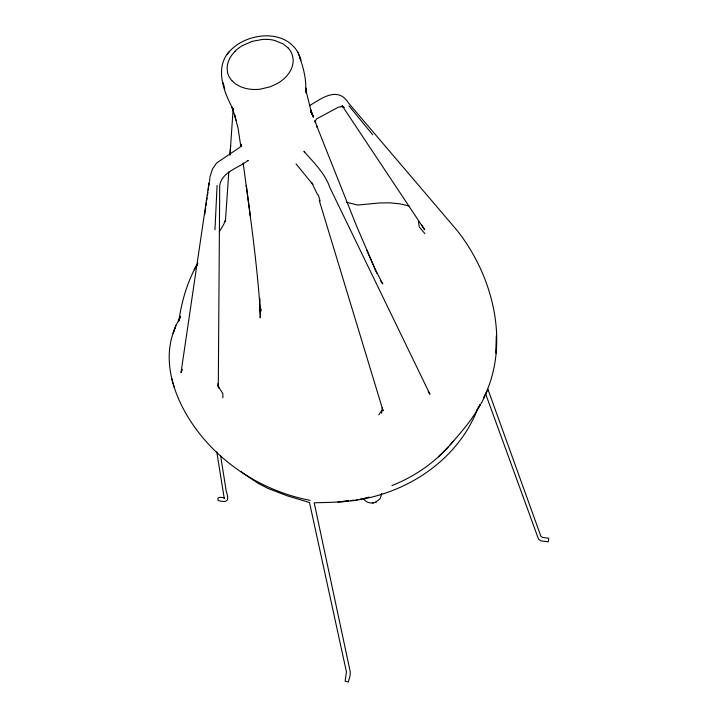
<?xml version="1.0" encoding="UTF-8"?>
<svg xmlns="http://www.w3.org/2000/svg" width="718" height="718" viewBox="0 0 718 718"><rect width="100%" height="100%" fill="white"/><g stroke="black" fill="none" stroke-linecap="round" stroke-linejoin="round"><path stroke-width="1.08" d="M222.858 397.862L222.876 393.644L217.671 385.476M218.281 387.343L219.726 185.352C221.961 171.674 238.609 168.147 247.952 160.437L247.459 160.563L248.222 160.661M485.494 393.518L538.572 539.263L541.076 540.914L548.364 541.803L548.749 538.24L542.88 537.468L540.986 536.499L487.872 389.165M259.647 298.509L260.203 317.805L260.284 315.678M217.096 185.432L214.96 229.787M230.038 154.208L230.649 145.404M228.818 171.781L225.38 221.629L225.497 219.852L223.729 224.384L219.268 231.842M229.975 155.205L233.072 110.042M381.644 413.299L382.218 407.923L383.071 410.759L319.259 200.457M204.729 214.565L205.68 207.924M205.994 205.707L206.479 202.386M206.793 200.169L207.107 197.953M207.43 195.745L207.906 192.424M208.22 190.207L208.534 187.99M208.857 185.774L209.333 182.453M209.485 181.376L209.952 178.136M209.01 182.812L181.017 372.597L182.013 370.048M224.321 498.121L224.285 498.597L216.8 451.99M209.827 177.292L212.492 168.972L216.612 163.004L240.126 147.1L241.589 144.444L241.293 146.257L241.365 144.318L241.508 145.907M487.764 389.82L483.528 398.248C510.462 344.146 493.437 276.52 457.303 230.72L348.58 103.105C338.07 86.088 322.005 98.016 309.655 105.591M175.829 325.792L173.218 332.999L175.829 325.792L180.631 316.234L178.764 321.179C181.717 301.425 187.183 281.68 197.306 264.341L194.201 269.762L197.872 263.282M174.932 328.279C160.985 361.289 174.537 398.526 194.031 426.25C221.225 464.806 263.82 491.426 310.032 500.347M474.392 416.602L478.152 407.986M486.176 392.943L482.308 401.434L477.12 409.933L480.288 404.44C473.557 417.625 463.936 428.996 454.306 440.125M181.313 371.314L182.219 369.339M474.49 416.404L469.734 425.72C445.052 469.114 397.395 496.273 348.347 501.164C337.011 502.376 325.604 502.474 314.224 502.797C314.466 504.341 316.261 512.266 316.853 515.273L350.258 671.833L350.16 675.234L348.329 682.064L345.143 681.149L346.435 671.86L309.503 502.537L287.218 495.806L267.931 488.411L258.3 483.438L240.808 471.564M378.781 414.851L381.518 410.822M298.221 52.997C285.19 28.783 248.213 32.463 230.909 49.946C213.452 66.325 223.854 92.586 233.646 110.186L232.749 108.894M229.042 51.938L227.184 54.236M453.964 440.403C437.747 460.615 416 476.061 391.938 485.556M448.023 447.117L438.456 456.72M450.105 444.819L452.887 441.749M235.037 51.355L232.022 54.819A33.566 24.43 -14.6 0 0 228.091 62.385A33.459 24.34 -14.6 0 0 227.543 72.069M242.783 45.44L252.171 41.357L262.321 39.472A33.324 24.241 -14.6 0 1 267.401 39.418M363.676 498.893C366.27 502.977 372.032 504.108 376.241 501.99M375.577 502.286L380.181 498.66L381.761 493.535M360.454 499.091L362.599 498.606M364.744 498.112L369.034 497.125M350.734 500.625L353.974 500.114M356.128 499.773L358.291 499.432M372.633 502.995L373.396 502.896M348.347 501.164L337.846 502.026M343.177 501.263L348.571 500.805M224.375 497.798C222.894 497.771 216.244 495.582 218.101 500.536C226.717 502.699 229.886 501.729 226.233 491.256L220.606 455.589M342.109 106.533L338.286 107.233L316.423 118.991L315.148 121.396L315.058 120.597L315.624 122.778L315.049 121.127L317.311 127.391L316.701 125.596M341.436 106.452L344.155 107.601L342.136 105.663L424.67 229.796L421.547 224.743M408.901 205.904L399.594 203.804L389.847 202.835L379.795 202.943L357.699 205.043L346.543 202.261M274.653 40.477L283.045 43.879L287.936 47.765M296.013 163.812L312.851 184.517L311.854 182.857L317.455 194.506M348.993 105.878L372.66 134.724M231.968 80.64C237.191 86.366 245.017 88.969 252.583 89.427A33.656 24.493 -14.6 0 0 260.41 89.158L270.722 86.636L277.803 83.261A33.566 24.43 -14.6 0 0 288.627 73.595A33.369 24.277 -14.6 0 0 290.898 69.799A33.566 24.43 -14.6 0 0 292.998 58.059L292.073 54.344A33.566 24.43 -14.6 0 0 287.927 47.738M424.894 233.655L419.249 226.888L418.504 221.898M380.289 280.388L382.775 283.96L375.388 269.78L356.379 225.587L317.257 127.221M428.215 391.427L429.965 394.281L329.876 187.569C324.913 173.092 313.667 162.564 303.965 151.301L304.531 152.485M311.082 112.089L313.075 116.119L310.535 110.752L313.479 117.178L310.535 111.119L311.836 113.381M232.399 108.256L232.892 109.127L231.869 107.108M312.034 113.776L312.518 114.871L311.549 112.555L313.102 116.406L310.535 109.405L311.127 111.317L305.68 89.346L306.487 93.502L305.76 88.081L305.724 90.369C306.478 77.356 302.395 64.423 297.943 52.351M366.503 249.622L376.896 273.28M298.85 54.46L299.137 55.115M232.426 108.256L233.027 109.71L232.228 107.637L236.069 120.346M318.2 194.749L320.165 200.986M171.611 378.341L174.393 387.666M235.01 116.433L234.454 114.341L238.098 128.334L240.772 146.158M223.145 82.696L224.734 88.763M217.814 383.726L219.062 388.546M306.065 91.348L306.487 93.502M243.151 162.896C249.873 213.336 257.295 263.784 260.49 314.592L260.266 310.526M246.588 187.721L246.283 185.406L250.313 216.217M259.647 298.374L259.799 301.246M231.851 80.658A33.566 24.43 -14.6 0 1 227.418 72.078M234.921 51.337A33.566 24.43 -14.6 0 1 242.675 45.413M267.356 39.373A33.566 24.43 -14.6 0 1 274.617 40.432M496.443 335.62L496.138 353.05L496.443 335.62M260.903 309.305L260.625 311.433L260.903 309.305M300.806 60.168L299.514 56.049L300.806 60.168"/></g></svg>
